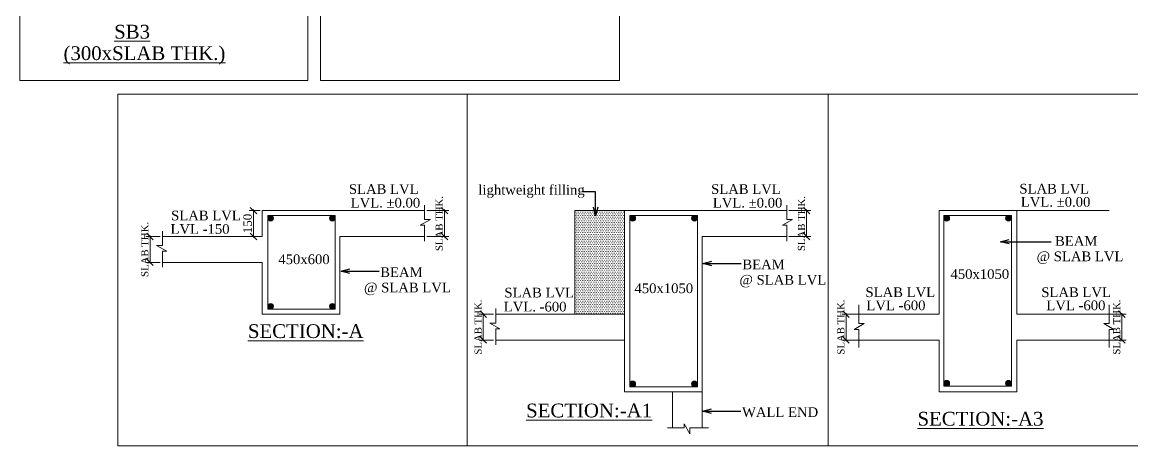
# Model space of a CAD drawing. Header units: millimetres. Extents: x 9781889 to 10654170, y -7852491 to -7608561.
# Drawn here: x 9894432 to 9920147, y -7832723 to -7822902 of the extents above; entities that cross this region are included whole.
import ezdxf

# ---------------------------------------------------------------- set-up
doc = ezdxf.new("R2010")
doc.units = ezdxf.units.MM
doc.header["$LTSCALE"] = 10
doc.header["$PDMODE"] = 3
for name, color, linetype, lineweight in [('S-CUT OUT LINE', 9, 'Continuous', 0), ('S-DIM L.S.', 7, 'Continuous', 0), ('S-SECTION MARK', 7, 'Continuous', 0), ('S-SHEET', 251, 'Continuous', 0), ('S-STEEL-1', 1, 'Continuous', 0), ('S-TEXT L.S. BEAM NO.', 30, 'Continuous', 0), ('S-TEXT. L.S.', 7, 'Continuous', 0), ('S.HATCH', 8, 'Continuous', 0)]:
    doc.layers.add(name, color=color, linetype=linetype, lineweight=lineweight)
doc.styles.get("Standard").update_dxf_attribs({"font": 'arial.ttf'})
doc.styles.add('TEXT', font='times.ttf')
doc.dimstyles.new('SETU_1', dxfattribs={"dimtxt": 200, "dimasz": 150, "dimexe": 100, "dimexo": 50, "dimgap": 35, "dimtad": 1, "dimdec": 0, "dimzin": 0, "dimdsep": 46, "dimtxsty": 'Standard', "dimblk": 'OBLIQUE', "dimcen": 150, "dimdle": 25, "dimclrd": 256, "dimclre": 7, "dimclrt": 256, "dimadec": 0, "dimazin": 0, "dimtfac": 1, "dimtdec": 0, "dimtofl": 0, "dimtmove": 1, "dimatfit": 3, "dimfxl": 1, "dimtolj": 1, "dimtzin": 0, "dimlwd": -1, "dimlwe": 5, "dimarcsym": 1})
doc.dimstyles.get("Standard").update_dxf_attribs({"dimtxt": 0.18, "dimasz": 0.18, "dimexe": 0.18, "dimexo": 0.0625, "dimgap": 0.09, "dimtad": 0, "dimtih": 1, "dimtoh": 1, "dimdec": 4, "dimzin": 0, "dimdsep": 46, "dimtxsty": 'Standard', "dimcen": 0.09, "dimadec": 0, "dimazin": 0, "dimtfac": 1, "dimtdec": 4, "dimtofl": 0, "dimtmove": 0, "dimatfit": 3, "dimfxl": 1, "dimtolj": 1, "dimtzin": 0, "dimarcsym": 0})

# ---------------------------------------------------------------- blocks, each defined once
blk = doc.blocks.new('_Oblique')
at = {"color": 0, "linetype": 'ByBlock', "lineweight": -2}
blk.add_line((-0.5, -0.5), (0.5, 0.5), dxfattribs=at)
blk = doc.blocks.new('*D1262')
at = {"layer": 'Defpoints', "color": 0, "transparency": 16777216}
for p in [(9912152, -7827270), (9912611, -7827270), (9912152, -7827870)]:
    blk.add_point(p, dxfattribs=at)
at = {"layer": 'S-DIM L.S.', "color": 7, "lineweight": 5, "transparency": 16777216}
for p, q in [((9912202, -7827270), (9912711, -7827270)), ((9912202, -7827870), (9912711, -7827870))]:
    blk.add_line(p, q, dxfattribs=at)
at = {"layer": 'S-DIM L.S.', "color": 7, "transparency": 16777216}
blk.add_line((9912611, -7827895), (9912611, -7827245), dxfattribs=at)
at = {"layer": 'S-DIM L.S.', "color": 7, "transparency": 16777216, "xscale": 150, "yscale": 150, "zscale": 150}
for p, rotation in [((9912611, -7827270), 90), ((9912611, -7827870), 270)]:
    blk.add_blockref('_Oblique', p, dxfattribs=dict(at, rotation=rotation))
at = {"layer": 'S-DIM L.S.', "color": 7, "transparency": 16777216, "insert": (9912492, -7827570), "char_height": 200, "attachment_point": 5, "rotation": 90, "style": 'TEXT'}
blk.add_mtext('\\A1;{\\A1;\\H0.82645x;SLAB THK.}', dxfattribs=at)
blk = doc.blocks.new('*D1263')
at = {"layer": 'Defpoints', "color": 0, "transparency": 16777216}
for p in [(9905119, -7829670), (9905406, -7829670), (9905406, -7830270)]:
    blk.add_point(p, dxfattribs=at)
at = {"layer": 'S-DIM L.S.', "color": 7, "lineweight": 5, "transparency": 16777216}
for p, q in [((9905356, -7829670), (9905019, -7829670)), ((9905356, -7830270), (9905019, -7830270))]:
    blk.add_line(p, q, dxfattribs=at)
at = {"layer": 'S-DIM L.S.', "color": 7, "transparency": 16777216}
blk.add_line((9905119, -7830295), (9905119, -7829645), dxfattribs=at)
at = {"layer": 'S-DIM L.S.', "color": 7, "transparency": 16777216, "xscale": 150, "yscale": 150, "zscale": 150}
for p, rotation in [((9905119, -7829670), 90), ((9905119, -7830270), 270)]:
    blk.add_blockref('_Oblique', p, dxfattribs=dict(at, rotation=rotation))
at = {"layer": 'S-DIM L.S.', "color": 7, "transparency": 16777216, "insert": (9905000, -7829970), "char_height": 200, "attachment_point": 5, "rotation": 90, "style": 'TEXT'}
blk.add_mtext('\\A1;{\\A1;\\H0.82645x;SLAB THK.}', dxfattribs=at)
blk = doc.blocks.new('*D1647')
at = {"layer": 'Defpoints', "color": 0, "transparency": 16777216}
for p in [(9913526, -7829670), (9913870, -7829670), (9913870, -7830270)]:
    blk.add_point(p, dxfattribs=at)
at = {"layer": 'S-DIM L.S.', "color": 7, "lineweight": 5, "transparency": 16777216}
for p, q in [((9913820, -7829670), (9913426, -7829670)), ((9913820, -7830270), (9913426, -7830270))]:
    blk.add_line(p, q, dxfattribs=at)
at = {"layer": 'S-DIM L.S.', "color": 7, "transparency": 16777216}
blk.add_line((9913526, -7830295), (9913526, -7829645), dxfattribs=at)
at = {"layer": 'S-DIM L.S.', "color": 7, "transparency": 16777216, "xscale": 150, "yscale": 150, "zscale": 150}
for p, rotation in [((9913526, -7829670), 90), ((9913526, -7830270), 270)]:
    blk.add_blockref('_Oblique', p, dxfattribs=dict(at, rotation=rotation))
at = {"layer": 'S-DIM L.S.', "color": 7, "transparency": 16777216, "insert": (9913407, -7829970), "char_height": 200, "attachment_point": 5, "rotation": 90, "style": 'TEXT'}
blk.add_mtext('\\A1;{\\A1;\\H0.82645x;SLAB THK.}', dxfattribs=at)
blk = doc.blocks.new('*D1648')
at = {"layer": 'Defpoints', "color": 0, "transparency": 16777216}
for p in [(9919573, -7829670), (9919917, -7829670), (9919573, -7830270)]:
    blk.add_point(p, dxfattribs=at)
at = {"layer": 'S-DIM L.S.', "color": 7, "lineweight": 5, "transparency": 16777216}
for p, q in [((9919623, -7829670), (9920017, -7829670)), ((9919623, -7830270), (9920017, -7830270))]:
    blk.add_line(p, q, dxfattribs=at)
at = {"layer": 'S-DIM L.S.', "color": 7, "transparency": 16777216}
blk.add_line((9919917, -7830295), (9919917, -7829645), dxfattribs=at)
at = {"layer": 'S-DIM L.S.', "color": 7, "transparency": 16777216, "xscale": 150, "yscale": 150, "zscale": 150}
for p, rotation in [((9919917, -7829670), 90), ((9919917, -7830270), 270)]:
    blk.add_blockref('_Oblique', p, dxfattribs=dict(at, rotation=rotation))
at = {"layer": 'S-DIM L.S.', "color": 7, "transparency": 16777216, "insert": (9919797, -7829970), "char_height": 200, "attachment_point": 5, "rotation": 90, "style": 'TEXT'}
blk.add_mtext('\\A1;{\\A1;\\H0.82645x;SLAB THK.}', dxfattribs=at)
blk = doc.blocks.new('*D1723')
at = {"layer": 'Defpoints', "color": 0, "transparency": 16777216}
for p in [(9899997, -7827270), (9899794, -7827870), (9899997, -7827870)]:
    blk.add_point(p, dxfattribs=at)
at = {"layer": 'S-DIM L.S.', "color": 7, "lineweight": 5, "transparency": 16777216}
for p, q in [((9899947, -7827270), (9899694, -7827270)), ((9899947, -7827870), (9899694, -7827870))]:
    blk.add_line(p, q, dxfattribs=at)
at = {"layer": 'S-DIM L.S.', "color": 7, "transparency": 16777216}
blk.add_line((9899794, -7827245), (9899794, -7827895), dxfattribs=at)
at = {"layer": 'S-DIM L.S.', "color": 7, "transparency": 16777216, "xscale": 150, "yscale": 150, "zscale": 150}
for p, rotation in [((9899794, -7827270), 90), ((9899794, -7827870), 270)]:
    blk.add_blockref('_Oblique', p, dxfattribs=dict(at, rotation=rotation))
at = {"layer": 'S-DIM L.S.', "color": 7, "transparency": 16777216, "insert": (9899657, -7827570), "char_height": 200, "attachment_point": 5, "rotation": 90, "style": 'TEXT'}
blk.add_mtext('\\A1;150', dxfattribs=at)
blk = doc.blocks.new('*D1721')
at = {"layer": 'Defpoints', "color": 0, "transparency": 16777216}
for p in [(9903758, -7827270), (9904218, -7827270), (9903758, -7827870)]:
    blk.add_point(p, dxfattribs=at)
at = {"layer": 'S-DIM L.S.', "color": 7, "lineweight": 5, "transparency": 16777216}
for p, q in [((9903808, -7827270), (9904318, -7827270)), ((9903808, -7827870), (9904318, -7827870))]:
    blk.add_line(p, q, dxfattribs=at)
at = {"layer": 'S-DIM L.S.', "color": 7, "transparency": 16777216}
blk.add_line((9904218, -7827895), (9904218, -7827245), dxfattribs=at)
at = {"layer": 'S-DIM L.S.', "color": 7, "transparency": 16777216, "xscale": 150, "yscale": 150, "zscale": 150}
for p, rotation in [((9904218, -7827270), 90), ((9904218, -7827870), 270)]:
    blk.add_blockref('_Oblique', p, dxfattribs=dict(at, rotation=rotation))
at = {"layer": 'S-DIM L.S.', "color": 7, "transparency": 16777216, "insert": (9904098, -7827570), "char_height": 200, "attachment_point": 5, "rotation": 90, "style": 'TEXT'}
blk.add_mtext('\\A1;{\\A1;\\H0.82645x;SLAB THK.}', dxfattribs=at)
blk = doc.blocks.new('*D1722')
at = {"layer": 'Defpoints', "color": 0, "transparency": 16777216}
for p in [(9897396, -7827870), (9897682, -7827870), (9897682, -7828470)]:
    blk.add_point(p, dxfattribs=at)
at = {"layer": 'S-DIM L.S.', "color": 7, "lineweight": 5, "transparency": 16777216}
for p, q in [((9897632, -7827870), (9897296, -7827870)), ((9897632, -7828470), (9897296, -7828470))]:
    blk.add_line(p, q, dxfattribs=at)
at = {"layer": 'S-DIM L.S.', "color": 7, "transparency": 16777216}
blk.add_line((9897396, -7828495), (9897396, -7827845), dxfattribs=at)
at = {"layer": 'S-DIM L.S.', "color": 7, "transparency": 16777216, "xscale": 150, "yscale": 150, "zscale": 150}
for p, rotation in [((9897396, -7827870), 90), ((9897396, -7828470), 270)]:
    blk.add_blockref('_Oblique', p, dxfattribs=dict(at, rotation=rotation))
at = {"layer": 'S-DIM L.S.', "color": 7, "transparency": 16777216, "insert": (9897276, -7828170), "char_height": 200, "attachment_point": 5, "rotation": 90, "style": 'TEXT'}
blk.add_mtext('\\A1;{\\A1;\\H0.82645x;SLAB THK.}', dxfattribs=at)

msp = doc.modelspace()

# ---------------------------------------------------------------- hatches: boundary and pattern name
at = {"layer": 'S-STEEL-1'}
h = msp.add_hatch(color=250, dxfattribs=at)
edge = h.paths.add_edge_path()
edge.add_arc((9900188.2, -7827447.3), 66.6, -180, 180, ccw=False)
h = msp.add_hatch(color=250, dxfattribs=at)
edge = h.paths.add_edge_path()
edge.add_arc((9901619.8, -7827447.3), 66.6, -180, 180, ccw=False)
h = msp.add_hatch(color=250, dxfattribs=at)
edge = h.paths.add_edge_path()
edge.add_arc((9908581.7, -7827447.3), 66.6, -180, 180, ccw=False)
h = msp.add_hatch(color=250, dxfattribs=at)
edge = h.paths.add_edge_path()
edge.add_arc((9910013.3, -7827447.3), 66.6, -180, 180, ccw=False)
h = msp.add_hatch(color=250, dxfattribs=at)
edge = h.paths.add_edge_path()
edge.add_arc((9915858.9, -7827447.3), 66.6, 360, 720)
h = msp.add_hatch(color=250, dxfattribs=at)
edge = h.paths.add_edge_path()
edge.add_arc((9917290.4, -7827447.3), 66.6, 360, 720)
h = msp.add_hatch(color=250, dxfattribs=at)
edge = h.paths.add_edge_path()
edge.add_arc((9900188.2, -7829489.1), 66.6, 180, 540)
h = msp.add_hatch(color=250, dxfattribs=at)
edge = h.paths.add_edge_path()
edge.add_arc((9901619.8, -7829489.1), 66.6, 180, 540)
h = msp.add_hatch(color=250, dxfattribs=at)
edge = h.paths.add_edge_path()
edge.add_arc((9908581.7, -7831289.1), 66.6, 180, 540)
h = msp.add_hatch(color=250, dxfattribs=at)
edge = h.paths.add_edge_path()
edge.add_arc((9910013.3, -7831289.1), 66.6, 180, 540)
h = msp.add_hatch(color=250, dxfattribs=at)
edge = h.paths.add_edge_path()
edge.add_arc((9915858.9, -7831273.6), 66.6, 0, 360, ccw=False)
h = msp.add_hatch(color=250, dxfattribs=at)
edge = h.paths.add_edge_path()
edge.add_arc((9917290.4, -7831273.6), 66.6, 0, 360, ccw=False)
at = {"layer": 'S.HATCH'}
h = msp.add_hatch(dxfattribs=at)
h.set_pattern_fill('DOTS', color=250, scale=25)
h.set_pattern_definition([(0, (58184.15, -21130.91), (19.84375, 39.6875), [0, -39.6875])])
h.paths.add_polyline_path([(9907240.6, -7827270), (9908390.6, -7827270), (9908390.6, -7829670), (9907240.6, -7829670)])

# ---------------------------------------------------------------- linework, layer by layer
at = {"layer": 'S-CUT OUT LINE', "color": 5}
for p, q in [((9901797.1, -7827270), (9903758.4, -7827270)), ((9910190.6, -7827270), (9912151.8, -7827270)), ((9919622.8, -7827270), (9917481.5, -7827270)), ((9899997.1, -7827870), (9897682.2, -7827870)), ((9901797.1, -7827870), (9903758.4, -7827870)), ((9910190.6, -7827870), (9912151.8, -7827870)), ((9899997.1, -7828470), (9897682.2, -7828470)), ((9908390.6, -7829670), (9905405.8, -7829670)), ((9913820.4, -7829670), (9915681.5, -7829670)), ((9919622.8, -7829670), (9917481.5, -7829670)), ((9908390.6, -7830270), (9905405.8, -7830270)), ((9913820.4, -7830270), (9915681.5, -7830270)), ((9919622.8, -7830270), (9917481.5, -7830270)), ((9909500.6, -7831470), (9909500.6, -7832309.2)), ((9910190.6, -7831470), (9910190.6, -7832309.2))]:
    msp.add_line(p, q, dxfattribs=at)
for points in [[(9899997.1, -7827870), (9899997.1, -7827270), (9901797.1, -7827270)], [(9903758.4, -7827143), (9903758.4, -7827479.7), (9903893.1, -7827479.7), (9903658.9, -7827611), (9903758.4, -7827611), (9903758.4, -7827981.9)], [(9910190.6, -7827870), (9910190.6, -7831470), (9908390.6, -7831470), (9908390.6, -7827270)], [(9908390.6, -7827270), (9908390.6, -7827270), (9910190.6, -7827270)], [(9912151.8, -7827143), (9912151.8, -7827479.7), (9912286.6, -7827479.7), (9912052.4, -7827611), (9912151.8, -7827611), (9912151.8, -7827981.9)], [(9915681.5, -7829670), (9915681.5, -7827270), (9917481.5, -7827270), (9917481.5, -7829670)], [(9897682.2, -7827743), (9897682.2, -7828079.7), (9897547.5, -7828079.7), (9897781.7, -7828211), (9897682.2, -7828211), (9897682.2, -7828581.9)], [(9901797.1, -7827870), (9901797.1, -7829670), (9899997.1, -7829670), (9899997.1, -7828470)], [(9905405.8, -7829543), (9905405.8, -7829879.7), (9905271.1, -7829879.7), (9905505.2, -7830011), (9905405.8, -7830011), (9905405.8, -7830381.9)], [(9913820.4, -7829456.7), (9913820.4, -7829887.2), (9913944.1, -7829887.2), (9913712.9, -7830029.2), (9913820.4, -7830029.2), (9913820.4, -7830441.3)], [(9919622.8, -7829456.7), (9919622.8, -7829887.2), (9919499.1, -7829887.2), (9919730.4, -7830029.2), (9919622.8, -7830029.2), (9919622.8, -7830441.3)], [(9917481.5, -7830270), (9917481.5, -7831470), (9915681.5, -7831470), (9915681.5, -7830270)], [(9910339.5, -7832309.2), (9909905.7, -7832309.2), (9909905.7, -7832444), (9909774.4, -7832209.8), (9909774.4, -7832309.2), (9909389.6, -7832309.2)]]:
    msp.add_lwpolyline(points, dxfattribs=at)
at = {"layer": 'S-SHEET', "color": 8}
for p, q in [((9904747.3, -7824569.5), (9904747.3, -7832722.8)), ((9913109.7, -7824569.5), (9913109.7, -7832722.8))]:
    msp.add_line(p, q, dxfattribs=at)
at = {"layer": 'S-SHEET'}
msp.add_lwpolyline([(9901347.2, -7815536.1), (9908276.9, -7815536.1), (9908276.9, -7824252.4), (9901347.2, -7824252.4)], close=True, dxfattribs=at)
at = {"layer": 'S-SHEET', "color": 8}
for points in [[(9894374.7, -7819468.5), (9901050.5, -7819468.5), (9901050.5, -7824251.1), (9894374.7, -7824251.1)], [(9896647.5, -7824569.5), (9972885.1, -7824569.5), (9972885.1, -7832722.8), (9896647.5, -7832722.8)]]:
    msp.add_lwpolyline(points, close=True, dxfattribs=at)
at = {"layer": 'S-STEEL-1', "color": 250}
for points in [[(9900121.6, -7827380.7), (9901686.4, -7827380.7), (9901686.4, -7829555.7), (9900121.6, -7829555.7)], [(9908515.1, -7827380.7), (9910079.9, -7827380.7), (9910079.9, -7831355.7), (9908515.1, -7831355.7)], [(9917357.1, -7827380.7), (9915792.3, -7827380.7), (9915792.3, -7831340.2), (9917357.1, -7831340.2)]]:
    msp.add_lwpolyline(points, close=True, dxfattribs=at)
for centre in [(9900188.2, -7827447.3), (9901619.8, -7827447.3), (9908581.7, -7827447.3), (9910013.3, -7827447.3), (9915858.9, -7827447.3), (9917290.4, -7827447.3), (9900188.2, -7829489.1), (9901619.8, -7829489.1), (9908581.7, -7831289.1), (9910013.3, -7831289.1), (9915858.9, -7831273.6), (9917290.4, -7831273.6)]:
    msp.add_circle(centre, 66.6, dxfattribs=at)
at = {"layer": 'S.HATCH'}
msp.add_lwpolyline([(9907240.6, -7827270), (9908390.6, -7827270), (9908390.6, -7829670), (9907240.6, -7829670)], close=True, dxfattribs=at)

# ---------------------------------------------------------------- texts
at = {"layer": 'S-TEXT L.S. BEAM NO.', "linetype": 'ByBlock', "style": 'TEXT'}
for s, height, p in [('%%USB3', 319.27, (9896563.8, -7823282)), ('%%U(300xSLAB THK.)', 319.275, (9895390.2, -7823780.1)), ('%%USECTION:-A', 319.275, (9899663.7, -7830223.5)), ('%%USECTION:-A1', 319.275, (9906110.2, -7832063.6)), ('%%USECTION:-A3', 319.275, (9915180.4, -7832254.5, 0))]:
    msp.add_text(s, height=height, dxfattribs=at).set_placement(p)
at = {"layer": 'S-TEXT. L.S.', "style": 'TEXT'}
for s, p in [('SLAB LVL', (9902004, -7826883.2)), ('lightweight filling', (9905004.6, -7826899.7)), ('SLAB LVL', (9910397.5, -7826883.2)), ('SLAB LVL', (9917542.6, -7826874.5, 0)), ('LVL. %%P0.00', (9902044.3, -7827200.2)), ('LVL. %%P0.00', (9910437.8, -7827200.2)), ('LVL. %%P0.00', (9917575.2, -7827179.2, 0)), ('SLAB LVL', (9897884.1, -7827496.4)), ('LVL -150', (9897869.5, -7827808.4)), ('BEAM', (9918368.2, -7828086.4)), ('450x600', (9900368.9, -7828510.5)), ('BEAM', (9911122.8, -7828630.7)), ('@ SLAB LVL', (9917940.9, -7828442.9)), ('BEAM', (9902729.3, -7828809.6)), ('450x1050', (9915945.6, -7828853.7)), ('@ SLAB LVL', (9911053.5, -7828987.3)), ('@ SLAB LVL', (9902353.2, -7829166.2)), ('SLAB LVL', (9905607.6, -7829283.8)), ('450x1050', (9908621.8, -7829182.8)), ('SLAB LVL', (9913974.9, -7829274.5, 0)), ('SLAB LVL', (9918050, -7829274.5, 0)), ('LVL. -600', (9905593, -7829608.4)), ('LVL -600', (9913996.9, -7829579.2, 0)), ('LVL -600', (9918167.6, -7829579.2, 0)), ('WALL END', (9911114.6, -7832054.2))]:
    msp.add_text(s, height=225, dxfattribs=at).set_placement(p)

# ---------------------------------------------------------------- dimensions: what is measured, and where the dimension line sits
at = {"layer": 'S-DIM L.S.', "color": 7}
for base, p1, p2, picture, middle in [((9904217.9, -7827270), (9903758.4, -7827870), (9903758.4, -7827270), '*D1721', (9904217.9, -7827570)), ((9912611.4, -7827270), (9912151.8, -7827870), (9912151.8, -7827270), '*D1262', (9912611.4, -7827570)), ((9897395.6, -7827870), (9897682.2, -7828470), (9897682.2, -7827870), '*D1722', (9897395.6, -7828170)), ((9905119.1, -7829670), (9905405.8, -7830270), (9905405.8, -7829670), '*D1263', (9905119.1, -7829970)), ((9913526.4, -7829670), (9913870.4, -7830270), (9913870.4, -7829670), '*D1647', (9913526.4, -7829970)), ((9919916.8, -7829670), (9919572.8, -7830270), (9919572.8, -7829670), '*D1648', (9919916.8, -7829970))]:
    dim = msp.add_linear_dim(base=base, p1=p1, p2=p2, angle=90, text='{\\A1;\\H0.82645x;SLAB THK.}', dimstyle='SETU_1', override={"dimtxsty": 'TEXT', "dimclrd": 7, "dimclrt": 7}, dxfattribs=at)
    dim.commit()
    dim.dimension.update_dxf_attribs({"geometry": picture, "text_midpoint": middle, "dimtype": 160})
dim = msp.add_linear_dim(base=(9899793.7, -7827870), p1=(9899997.1, -7827270), p2=(9899997.1, -7827870), angle=90, text='150', dimstyle='SETU_1', override={"dimtxsty": 'TEXT', "dimclrd": 7, "dimclrt": 7}, dxfattribs=at)
dim.commit()
dim.dimension.update_dxf_attribs({"geometry": '*D1723', "text_midpoint": (9899657, -7827570)})

# ---------------------------------------------------------------- leaders
at = {"layer": 'S-SECTION MARK'}
for points in [[(9907721.5, -7827392.3), (9907721.5, -7826836), (9907414.5, -7826836)], [(9917106.6, -7827990.5), (9918275.5, -7827990.5)], [(9901822.3, -7828674.1), (9902702.5, -7828674.1)], [(9910215.8, -7828495.1), (9911095.9, -7828495.1)], [(9910207.5, -7831918.6), (9911087.7, -7831918.6)]]:
    msp.add_leader(points, dimstyle='Standard', override={"dimasz": 200, "dimclrd": 256, "dimldrblk": 'Open30', "dimfxl": 0.5}, dxfattribs=at)

doc.saveas('drawing.dxf')
